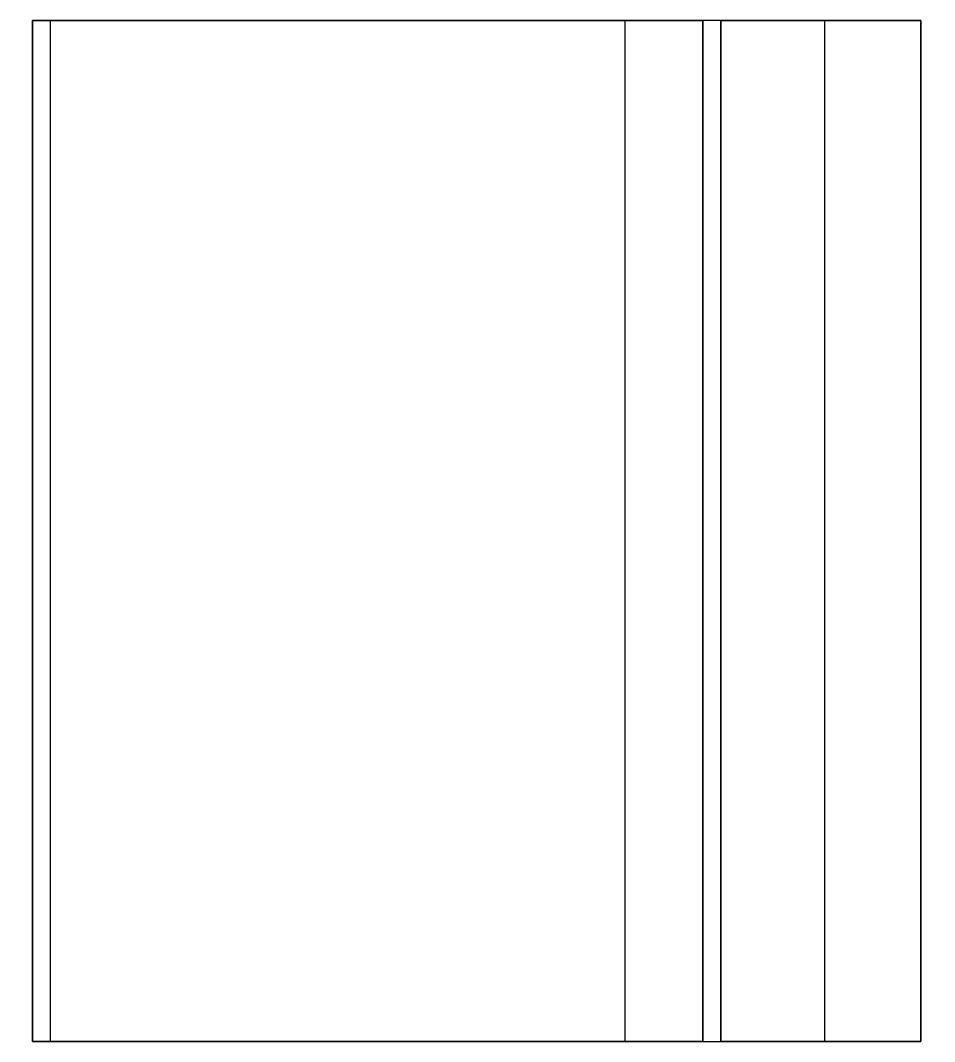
# Model space of a CAD drawing. Extents: x -0.661 to 0.01, y -0.375 to 0.375.
import ezdxf

# ---------------------------------------------------------------- set-up
doc = ezdxf.new("R2010")
doc.units = 0
doc.header["$LTSCALE"] = 0.1
doc.header["$MEASUREMENT"] = 0
doc.layers.get('0').update_dxf_attribs({"color": 8, "linetype": 'CONTINUOUS'})

msp = doc.modelspace()

# ---------------------------------------------------------------- linework, layer by layer
at = {"color": 7, "extrusion": (0, -1, 0), "const_width": 0.013}
for points in [[(-0.6600922749550566, 0.01000000000000001), (-0.5025336812050565, 0.04013671875000002), (-0.3671235249550566, 0.09171875000000007), (-0.2535102437050565, 0.16275390625), (-0.1613422749550564, 0.25125), (-0.09026805620505662, 0.35521484375), (-0.03993602495505666, 0.47265625), (-0.009994618705056801, 0.60158203125), (-9.227495505648164e-05, 0.74)], [(-0.6524961514611611, 0.3468240888334653), (-0.5126011219112945, 0.3172669188864816), (-0.40454391035607, 0.2688164124766182), (-0.3205619713676802, 0.2091269748128577), (-0.2528927595183204, 0.1458530111041832), (-0.1937737293801831, 0.08664892655957726), (-0.1354423355254646, 0.03916912638802289), (-0.07013603252635736, 0.01106801579850283), (0.009907725044943305, 0.009999999999999953)], [(-0.6600922749550566, 0.01000000000000001), (-0.5025336812050565, 0.04013671875000002), (-0.3671235249550566, 0.09171875000000007), (-0.2535102437050565, 0.16275390625), (-0.1613422749550564, 0.25125), (-0.09026805620505662, 0.35521484375), (-0.03993602495505666, 0.47265625), (-0.009994618705056801, 0.60158203125), (-9.227495505648164e-05, 0.74)], [(-0.6524961514611611, 0.3468240888334653), (-0.5126011219112945, 0.3172669188864816), (-0.40454391035607, 0.2688164124766182), (-0.3205619713676802, 0.2091269748128577), (-0.2528927595183204, 0.1458530111041832), (-0.1937737293801831, 0.08664892655957726), (-0.1354423355254646, 0.03916912638802289), (-0.07013603252635736, 0.01106801579850283), (0.009907725044943305, 0.009999999999999953)]]:
    msp.add_lwpolyline(points, dxfattribs=at)
at = {"color": 18, "extrusion": (0.1736481776669302, 0, 0.9848077530122081), "elevation": 0.2282502839786755}
msp.add_lwpolyline([(-0.375, 0.7028086397665048), (0.375, 0.7028086397665048), (0.375, 0.2028086397665048), (-0.375, 0.2028086397665048)], close=True, dxfattribs=at)
at = {"color": 28, "extrusion": (-0.9396926207859086, 0, 0.3420201433256684), "elevation": 0.2523863800097876}
msp.add_lwpolyline([(0.375, 0.2634258800547913), (-0.375, 0.2634258800547913), (-0.375, 0.6934258800547906), (0.375, 0.6934258800547906)], close=True, dxfattribs=at)
at = {"color": 18}
for points in [[(-0.6524961514611611, -0.375, 0.3468240888334653), (-0.1600922749550575, -0.375, 0.2600000000000002), (-0.1600922749550575, 0.375, 0.2600000000000002), (-0.6524961514611611, 0.375, 0.3468240888334653)], [(-0.6394725381361415, -0.375, 0.4206846703093808), (-0.147068661630037, -0.375, 0.3338605814759155), (-0.147068661630037, 0.375, 0.3338605814759155), (-0.6394725381361415, 0.375, 0.4206846703093808)]]:
    msp.add_3dface(points, dxfattribs=at)
at = {"color": 28}
for points in [[(-0.2175456081889804, 0.375, 0.3595120922253405), (-0.2175456081889804, -0.375, 0.3595120922253405), (-0.07047694655894343, -0.375, 0.7635799191632805), (-0.07047694655894343, 0.375, 0.7635799191632805)], [(-0.147068661630037, 0.375, 0.3338605814759155), (-0.147068661630037, -0.375, 0.3338605814759155), (0, -0.375, 0.7379284084138553), (0, 0.375, 0.7379284084138553)]]:
    msp.add_3dface(points, dxfattribs=at)

doc.saveas('drawing.dxf')
